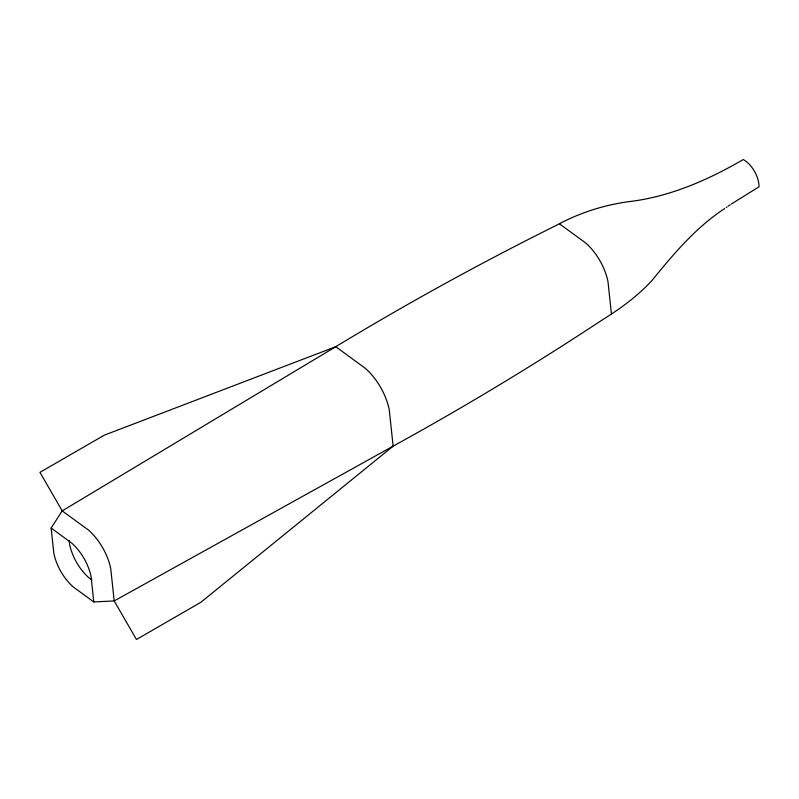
<?xml version="1.0" encoding="UTF-8"?>
<svg xmlns="http://www.w3.org/2000/svg" width="799" height="799" viewBox="0 0 799 799"><rect width="100%" height="100%" fill="white"/><g stroke="black" fill="none" stroke-linecap="round" stroke-linejoin="round"><path stroke-width="1.2" d="M724.653 208.549C695.879 227.445 673.607 253.942 652.084 280.349C637.862 295.91 620.733 308.414 602.905 319.51C534.741 364.544 464.738 406.801 393.138 446.142L114.197 600.938L93.793 601.947L73.228 586.945A38.791 22.392 60 0 1 53.843 553.357L51.136 528.049L62.212 510.891L335.73 346.716C407.79 303.051 481.687 262.422 557.153 224.948C580.563 212.234 606.441 204.214 632.898 201.148C672.289 195.695 709.172 179.375 743.31 159.51A22.262 12.854 60 0 1 759.05 186.776L731.405 203.975M726.241 207.46L727.03 206.921M728.219 206.112L730.206 204.774M559.44 223.81L585.717 242.976A44.514 25.698 60 0 1 607.969 281.528L611.425 313.857M51.136 528.049L71.69 543.05A38.791 22.392 60 0 1 91.086 576.638L93.793 601.947M91.905 580.004L88.969 577.867A38.791 22.392 60 0 1 69.573 544.269L69.193 540.653M393.138 446.142L200.849 602.306L136.449 639.49L114.197 600.938L110.731 568.598A44.514 25.698 60 0 0 88.479 530.047L62.212 510.891L39.95 472.339L104.349 435.155L335.73 346.716L365.323 368.299A47.84 27.615 60 0 1 389.243 409.727L393.138 446.142"/></g></svg>
